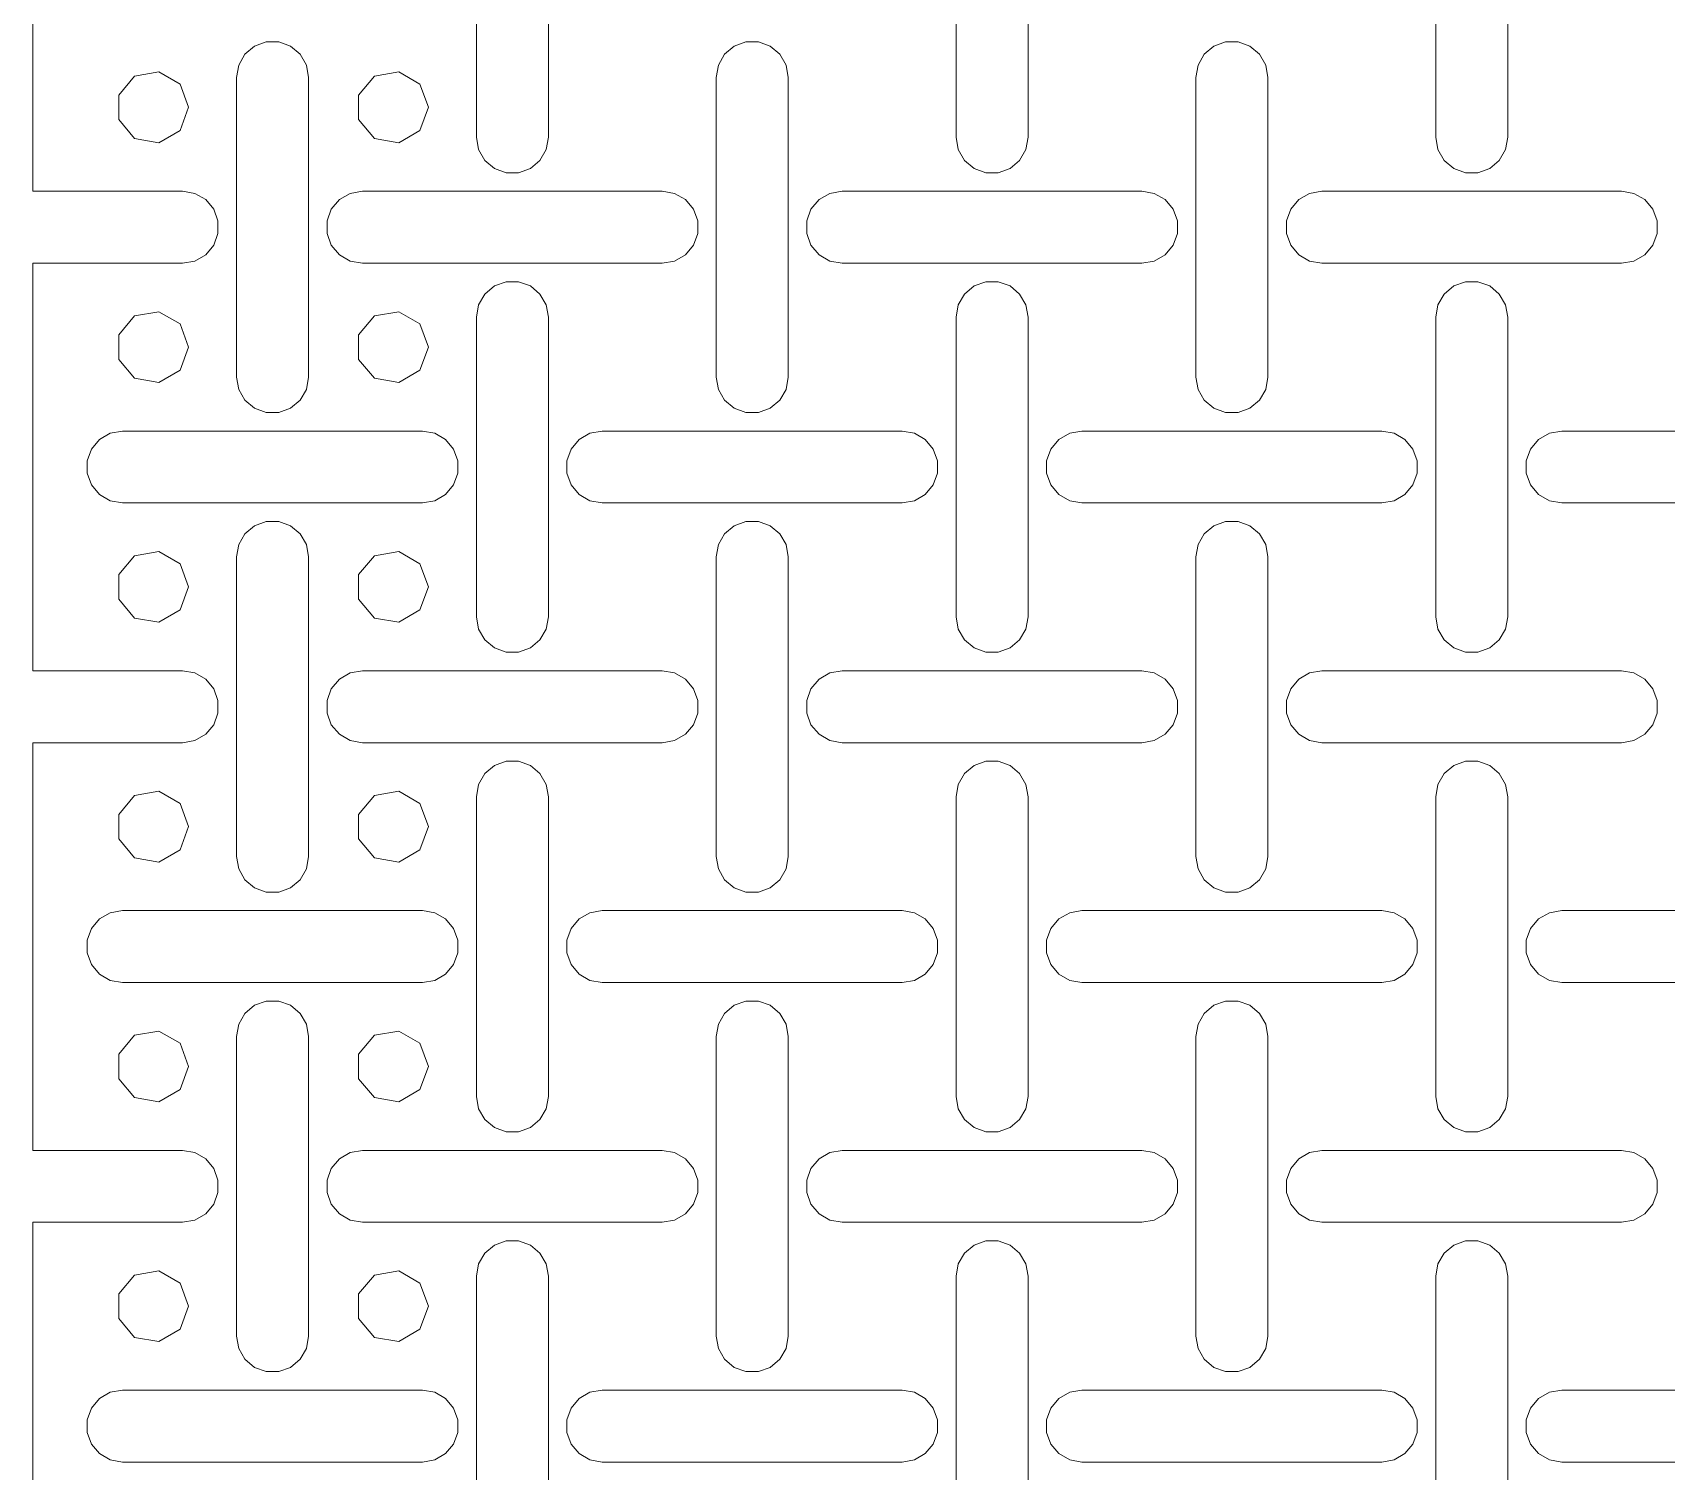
# Model space of a CAD drawing. Header units: metres. Extents: x 0 to 140, y 0 to 240.
# Drawn here: x 0 to 68.1, y 58.1 to 118.1 of the extents above; entities that cross this region are included whole.
import ezdxf

# ---------------------------------------------------------------- set-up
doc = ezdxf.new("R2010")
doc.units = ezdxf.units.M
doc.layers.add('TOP', color=1, linetype='Continuous', lineweight=0)

msp = doc.modelspace()

# ---------------------------------------------------------------- linework, layer by layer
at = {"layer": 'TOP'}
for p, q in [((0, 111.5), (0, 128.5)), ((18.5, 113.75), (18.5, 126.25)), ((21.5, 113.75), (21.5, 126.25)), ((38.5, 113.75), (38.5, 126.25)), ((41.5, 113.75), (41.5, 126.25)), ((58.5, 113.75), (58.5, 126.25)), ((61.5, 113.75), (61.5, 126.25)), ((8.59, 116.763), (8.851, 117.214)), ((8.851, 117.214), (9.25, 117.549)), ((9.25, 117.549), (9.74, 117.727)), ((9.74, 117.727), (10.26, 117.727)), ((10.26, 117.727), (10.75, 117.549)), ((10.75, 117.549), (11.149, 117.214)), ((11.149, 117.214), (11.41, 116.763)), ((28.59, 116.763), (28.851, 117.214)), ((28.851, 117.214), (29.25, 117.549)), ((29.25, 117.549), (29.74, 117.727)), ((29.74, 117.727), (30.26, 117.727)), ((30.26, 117.727), (30.75, 117.549)), ((30.75, 117.549), (31.149, 117.214)), ((31.149, 117.214), (31.41, 116.763)), ((48.59, 116.763), (48.851, 117.214)), ((48.851, 117.214), (49.25, 117.549)), ((49.25, 117.549), (49.74, 117.727)), ((49.74, 117.727), (50.26, 117.727)), ((50.26, 117.727), (50.75, 117.549)), ((50.75, 117.549), (51.149, 117.214)), ((51.149, 117.214), (51.41, 116.763)), ((5.26, 116.477), (4.25, 116.299)), ((6.149, 115.964), (5.26, 116.477)), ((8.5, 116.25), (8.59, 116.763)), ((11.41, 116.763), (11.5, 116.25)), ((15.26, 116.477), (14.25, 116.299)), ((16.149, 115.964), (15.26, 116.477)), ((28.5, 116.25), (28.59, 116.763)), ((31.41, 116.763), (31.5, 116.25)), ((48.5, 116.25), (48.59, 116.763)), ((51.41, 116.763), (51.5, 116.25)), ((4.25, 116.299), (3.59, 115.513)), ((6.5, 115), (6.149, 115.964)), ((8.5, 103.75), (8.5, 116.25)), ((11.5, 103.75), (11.5, 116.25)), ((14.25, 116.299), (13.59, 115.513)), ((16.5, 115), (16.149, 115.964)), ((28.5, 103.75), (28.5, 116.25)), ((31.5, 103.75), (31.5, 116.25)), ((48.5, 103.75), (48.5, 116.25)), ((51.5, 103.75), (51.5, 116.25)), ((3.59, 115.513), (3.59, 114.487)), ((13.59, 115.513), (13.59, 114.487)), ((3.59, 114.487), (4.25, 113.701)), ((6.149, 114.036), (6.5, 115)), ((13.59, 114.487), (14.25, 113.701)), ((16.149, 114.036), (16.5, 115)), ((5.26, 113.523), (6.149, 114.036)), ((15.26, 113.523), (16.149, 114.036)), ((18.5, 113.75), (18.59, 113.237)), ((21.41, 113.237), (21.5, 113.75)), ((38.5, 113.75), (38.59, 113.237)), ((41.41, 113.237), (41.5, 113.75)), ((58.5, 113.75), (58.59, 113.237)), ((61.41, 113.237), (61.5, 113.75)), ((4.25, 113.701), (5.26, 113.523)), ((14.25, 113.701), (15.26, 113.523)), ((18.59, 113.237), (18.851, 112.786)), ((21.149, 112.786), (21.41, 113.237)), ((38.59, 113.237), (38.851, 112.786)), ((41.149, 112.786), (41.41, 113.237)), ((58.59, 113.237), (58.851, 112.786)), ((61.149, 112.786), (61.41, 113.237)), ((18.851, 112.786), (19.25, 112.451)), ((19.25, 112.451), (19.74, 112.273)), ((20.26, 112.273), (20.75, 112.451)), ((20.75, 112.451), (21.149, 112.786)), ((38.851, 112.786), (39.25, 112.451)), ((39.25, 112.451), (39.74, 112.273)), ((40.26, 112.273), (40.75, 112.451)), ((40.75, 112.451), (41.149, 112.786)), ((58.851, 112.786), (59.25, 112.451)), ((59.25, 112.451), (59.74, 112.273)), ((60.26, 112.273), (60.75, 112.451)), ((60.75, 112.451), (61.149, 112.786)), ((19.74, 112.273), (20.26, 112.273)), ((39.74, 112.273), (40.26, 112.273)), ((59.74, 112.273), (60.26, 112.273)), ((0, 111.5), (6.25, 111.5)), ((6.25, 111.5), (6.763, 111.41)), ((6.763, 111.41), (7.214, 111.149)), ((7.214, 111.149), (7.549, 110.75)), ((12.451, 110.75), (12.786, 111.149)), ((12.786, 111.149), (13.237, 111.41)), ((13.237, 111.41), (13.75, 111.5)), ((13.75, 111.5), (26.25, 111.5)), ((26.25, 111.5), (26.763, 111.41)), ((26.763, 111.41), (27.214, 111.149)), ((27.214, 111.149), (27.549, 110.75)), ((32.451, 110.75), (32.786, 111.149)), ((32.786, 111.149), (33.237, 111.41)), ((33.237, 111.41), (33.75, 111.5)), ((33.75, 111.5), (46.25, 111.5)), ((46.25, 111.5), (46.763, 111.41)), ((46.763, 111.41), (47.214, 111.149)), ((47.214, 111.149), (47.549, 110.75)), ((52.451, 110.75), (52.786, 111.149)), ((52.786, 111.149), (53.237, 111.41)), ((53.237, 111.41), (53.75, 111.5)), ((53.75, 111.5), (66.25, 111.5)), ((66.25, 111.5), (66.763, 111.41)), ((66.763, 111.41), (67.214, 111.149)), ((67.214, 111.149), (67.549, 110.75)), ((7.549, 110.75), (7.727, 110.26)), ((12.273, 110.26), (12.451, 110.75)), ((27.549, 110.75), (27.727, 110.26)), ((32.273, 110.26), (32.451, 110.75)), ((47.549, 110.75), (47.727, 110.26)), ((52.273, 110.26), (52.451, 110.75)), ((67.549, 110.75), (67.727, 110.26)), ((7.727, 109.74), (7.549, 109.25)), ((7.727, 110.26), (7.727, 109.74)), ((12.273, 109.74), (12.273, 110.26)), ((12.451, 109.25), (12.273, 109.74)), ((27.727, 109.74), (27.549, 109.25)), ((27.727, 110.26), (27.727, 109.74)), ((32.273, 109.74), (32.273, 110.26)), ((32.451, 109.25), (32.273, 109.74)), ((47.727, 109.74), (47.549, 109.25)), ((47.727, 110.26), (47.727, 109.74)), ((52.273, 109.74), (52.273, 110.26)), ((52.451, 109.25), (52.273, 109.74)), ((67.727, 109.74), (67.549, 109.25)), ((67.727, 110.26), (67.727, 109.74)), ((7.549, 109.25), (7.214, 108.851)), ((12.786, 108.851), (12.451, 109.25)), ((27.549, 109.25), (27.214, 108.851)), ((32.786, 108.851), (32.451, 109.25)), ((47.549, 109.25), (47.214, 108.851)), ((52.786, 108.851), (52.451, 109.25)), ((67.549, 109.25), (67.214, 108.851)), ((0, 108.5), (6.25, 108.5)), ((0, 91.5), (0, 108.5)), ((6.763, 108.59), (6.25, 108.5)), ((7.214, 108.851), (6.763, 108.59)), ((13.237, 108.59), (12.786, 108.851)), ((13.75, 108.5), (13.237, 108.59)), ((13.75, 108.5), (26.25, 108.5)), ((26.763, 108.59), (26.25, 108.5)), ((27.214, 108.851), (26.763, 108.59)), ((33.237, 108.59), (32.786, 108.851)), ((33.75, 108.5), (33.237, 108.59)), ((33.75, 108.5), (46.25, 108.5)), ((46.763, 108.59), (46.25, 108.5)), ((47.214, 108.851), (46.763, 108.59)), ((53.237, 108.59), (52.786, 108.851)), ((53.75, 108.5), (53.237, 108.59)), ((53.75, 108.5), (66.25, 108.5)), ((66.763, 108.59), (66.25, 108.5)), ((67.214, 108.851), (66.763, 108.59)), ((19.25, 107.549), (19.74, 107.727)), ((19.74, 107.727), (20.26, 107.727)), ((20.26, 107.727), (20.75, 107.549)), ((39.25, 107.549), (39.74, 107.727)), ((39.74, 107.727), (40.26, 107.727)), ((40.26, 107.727), (40.75, 107.549)), ((59.25, 107.549), (59.74, 107.727)), ((59.74, 107.727), (60.26, 107.727)), ((60.26, 107.727), (60.75, 107.549)), ((18.59, 106.763), (18.851, 107.214)), ((18.851, 107.214), (19.25, 107.549)), ((20.75, 107.549), (21.149, 107.214)), ((21.149, 107.214), (21.41, 106.763)), ((38.59, 106.763), (38.851, 107.214)), ((38.851, 107.214), (39.25, 107.549)), ((40.75, 107.549), (41.149, 107.214)), ((41.149, 107.214), (41.41, 106.763)), ((58.59, 106.763), (58.851, 107.214)), ((58.851, 107.214), (59.25, 107.549)), ((60.75, 107.549), (61.149, 107.214)), ((61.149, 107.214), (61.41, 106.763)), ((4.25, 106.299), (3.59, 105.513)), ((5.26, 106.477), (4.25, 106.299)), ((6.149, 105.964), (5.26, 106.477)), ((14.25, 106.299), (13.59, 105.513)), ((15.26, 106.477), (14.25, 106.299)), ((16.149, 105.964), (15.26, 106.477)), ((18.5, 106.25), (18.59, 106.763)), ((21.41, 106.763), (21.5, 106.25)), ((38.5, 106.25), (38.59, 106.763)), ((41.41, 106.763), (41.5, 106.25)), ((58.5, 106.25), (58.59, 106.763)), ((61.41, 106.763), (61.5, 106.25)), ((6.5, 105), (6.149, 105.964)), ((16.5, 105), (16.149, 105.964)), ((18.5, 93.75), (18.5, 106.25)), ((21.5, 93.75), (21.5, 106.25)), ((38.5, 93.75), (38.5, 106.25)), ((41.5, 93.75), (41.5, 106.25)), ((58.5, 93.75), (58.5, 106.25)), ((61.5, 93.75), (61.5, 106.25)), ((3.59, 105.513), (3.59, 104.487)), ((6.149, 104.036), (6.5, 105)), ((13.59, 105.513), (13.59, 104.487)), ((16.149, 104.036), (16.5, 105)), ((3.59, 104.487), (4.25, 103.701)), ((13.59, 104.487), (14.25, 103.701)), ((4.25, 103.701), (5.26, 103.523)), ((5.26, 103.523), (6.149, 104.036)), ((8.5, 103.75), (8.59, 103.237)), ((11.41, 103.237), (11.5, 103.75)), ((14.25, 103.701), (15.26, 103.523)), ((15.26, 103.523), (16.149, 104.036)), ((28.5, 103.75), (28.59, 103.237)), ((31.41, 103.237), (31.5, 103.75)), ((48.5, 103.75), (48.59, 103.237)), ((51.41, 103.237), (51.5, 103.75)), ((8.59, 103.237), (8.851, 102.786)), ((11.149, 102.786), (11.41, 103.237)), ((28.59, 103.237), (28.851, 102.786)), ((31.149, 102.786), (31.41, 103.237)), ((48.59, 103.237), (48.851, 102.786)), ((51.149, 102.786), (51.41, 103.237)), ((8.851, 102.786), (9.25, 102.451)), ((9.25, 102.451), (9.74, 102.273)), ((9.74, 102.273), (10.26, 102.273)), ((10.26, 102.273), (10.75, 102.451)), ((10.75, 102.451), (11.149, 102.786)), ((28.851, 102.786), (29.25, 102.451)), ((29.25, 102.451), (29.74, 102.273)), ((29.74, 102.273), (30.26, 102.273)), ((30.26, 102.273), (30.75, 102.451)), ((30.75, 102.451), (31.149, 102.786)), ((48.851, 102.786), (49.25, 102.451)), ((49.25, 102.451), (49.74, 102.273)), ((49.74, 102.273), (50.26, 102.273)), ((50.26, 102.273), (50.75, 102.451)), ((50.75, 102.451), (51.149, 102.786)), ((3.237, 101.41), (3.75, 101.5)), ((3.75, 101.5), (16.25, 101.5)), ((16.25, 101.5), (16.763, 101.41)), ((23.237, 101.41), (23.75, 101.5)), ((23.75, 101.5), (36.25, 101.5)), ((36.25, 101.5), (36.763, 101.41)), ((43.237, 101.41), (43.75, 101.5)), ((43.75, 101.5), (56.25, 101.5)), ((56.25, 101.5), (56.763, 101.41)), ((63.237, 101.41), (63.75, 101.5)), ((63.75, 101.5), (76.25, 101.5)), ((2.451, 100.75), (2.786, 101.149)), ((2.786, 101.149), (3.237, 101.41)), ((16.763, 101.41), (17.214, 101.149)), ((17.214, 101.149), (17.549, 100.75)), ((22.451, 100.75), (22.786, 101.149)), ((22.786, 101.149), (23.237, 101.41)), ((36.763, 101.41), (37.214, 101.149)), ((37.214, 101.149), (37.549, 100.75)), ((42.451, 100.75), (42.786, 101.149)), ((42.786, 101.149), (43.237, 101.41)), ((56.763, 101.41), (57.214, 101.149)), ((57.214, 101.149), (57.549, 100.75)), ((62.451, 100.75), (62.786, 101.149)), ((62.786, 101.149), (63.237, 101.41)), ((2.273, 100.26), (2.451, 100.75)), ((2.273, 99.74), (2.273, 100.26)), ((17.549, 100.75), (17.727, 100.26)), ((17.727, 100.26), (17.727, 99.74)), ((22.273, 100.26), (22.451, 100.75)), ((22.273, 99.74), (22.273, 100.26)), ((37.549, 100.75), (37.727, 100.26)), ((37.727, 100.26), (37.727, 99.74)), ((42.273, 100.26), (42.451, 100.75)), ((42.273, 99.74), (42.273, 100.26)), ((57.549, 100.75), (57.727, 100.26)), ((57.727, 100.26), (57.727, 99.74)), ((62.273, 100.26), (62.451, 100.75)), ((62.273, 99.74), (62.273, 100.26)), ((2.451, 99.25), (2.273, 99.74)), ((17.727, 99.74), (17.549, 99.25)), ((22.451, 99.25), (22.273, 99.74)), ((37.727, 99.74), (37.549, 99.25)), ((42.451, 99.25), (42.273, 99.74)), ((57.727, 99.74), (57.549, 99.25)), ((62.451, 99.25), (62.273, 99.74)), ((2.786, 98.851), (2.451, 99.25)), ((3.237, 98.59), (2.786, 98.851)), ((17.214, 98.851), (16.763, 98.59)), ((17.549, 99.25), (17.214, 98.851)), ((22.786, 98.851), (22.451, 99.25)), ((23.237, 98.59), (22.786, 98.851)), ((37.214, 98.851), (36.763, 98.59)), ((37.549, 99.25), (37.214, 98.851)), ((42.786, 98.851), (42.451, 99.25)), ((43.237, 98.59), (42.786, 98.851)), ((57.214, 98.851), (56.763, 98.59)), ((57.549, 99.25), (57.214, 98.851)), ((62.786, 98.851), (62.451, 99.25)), ((63.237, 98.59), (62.786, 98.851)), ((3.75, 98.5), (3.237, 98.59)), ((3.75, 98.5), (16.25, 98.5)), ((16.763, 98.59), (16.25, 98.5)), ((23.75, 98.5), (23.237, 98.59)), ((23.75, 98.5), (36.25, 98.5)), ((36.763, 98.59), (36.25, 98.5)), ((43.75, 98.5), (43.237, 98.59)), ((43.75, 98.5), (56.25, 98.5)), ((56.763, 98.59), (56.25, 98.5)), ((63.75, 98.5), (63.237, 98.59)), ((63.75, 98.5), (76.25, 98.5)), ((8.851, 97.214), (9.25, 97.549)), ((9.25, 97.549), (9.74, 97.727)), ((9.74, 97.727), (10.26, 97.727)), ((10.26, 97.727), (10.75, 97.549)), ((10.75, 97.549), (11.149, 97.214)), ((28.851, 97.214), (29.25, 97.549)), ((29.25, 97.549), (29.74, 97.727)), ((29.74, 97.727), (30.26, 97.727)), ((30.26, 97.727), (30.75, 97.549)), ((30.75, 97.549), (31.149, 97.214)), ((48.851, 97.214), (49.25, 97.549)), ((49.25, 97.549), (49.74, 97.727)), ((49.74, 97.727), (50.26, 97.727)), ((50.26, 97.727), (50.75, 97.549)), ((50.75, 97.549), (51.149, 97.214)), ((8.5, 96.25), (8.59, 96.763)), ((8.59, 96.763), (8.851, 97.214)), ((11.149, 97.214), (11.41, 96.763)), ((11.41, 96.763), (11.5, 96.25)), ((28.5, 96.25), (28.59, 96.763)), ((28.59, 96.763), (28.851, 97.214)), ((31.149, 97.214), (31.41, 96.763)), ((31.41, 96.763), (31.5, 96.25)), ((48.5, 96.25), (48.59, 96.763)), ((48.59, 96.763), (48.851, 97.214)), ((51.149, 97.214), (51.41, 96.763)), ((51.41, 96.763), (51.5, 96.25)), ((4.25, 96.299), (3.59, 95.513)), ((5.26, 96.477), (4.25, 96.299)), ((6.149, 95.964), (5.26, 96.477)), ((8.5, 83.75), (8.5, 96.25)), ((11.5, 83.75), (11.5, 96.25)), ((14.25, 96.299), (13.59, 95.513)), ((15.26, 96.477), (14.25, 96.299)), ((16.149, 95.964), (15.26, 96.477)), ((28.5, 83.75), (28.5, 96.25)), ((31.5, 83.75), (31.5, 96.25)), ((48.5, 83.75), (48.5, 96.25)), ((51.5, 83.75), (51.5, 96.25)), ((3.59, 95.513), (3.59, 94.487)), ((6.5, 95), (6.149, 95.964)), ((13.59, 95.513), (13.59, 94.487)), ((16.5, 95), (16.149, 95.964)), ((6.149, 94.036), (6.5, 95)), ((16.149, 94.036), (16.5, 95)), ((3.59, 94.487), (4.25, 93.701)), ((5.26, 93.523), (6.149, 94.036)), ((13.59, 94.487), (14.25, 93.701)), ((15.26, 93.523), (16.149, 94.036)), ((4.25, 93.701), (5.26, 93.523)), ((14.25, 93.701), (15.26, 93.523)), ((18.5, 93.75), (18.59, 93.237)), ((21.41, 93.237), (21.5, 93.75)), ((38.5, 93.75), (38.59, 93.237)), ((41.41, 93.237), (41.5, 93.75)), ((58.5, 93.75), (58.59, 93.237)), ((61.41, 93.237), (61.5, 93.75)), ((18.59, 93.237), (18.851, 92.786)), ((18.851, 92.786), (19.25, 92.451)), ((20.75, 92.451), (21.149, 92.786)), ((21.149, 92.786), (21.41, 93.237)), ((38.59, 93.237), (38.851, 92.786)), ((38.851, 92.786), (39.25, 92.451)), ((40.75, 92.451), (41.149, 92.786)), ((41.149, 92.786), (41.41, 93.237)), ((58.59, 93.237), (58.851, 92.786)), ((58.851, 92.786), (59.25, 92.451)), ((60.75, 92.451), (61.149, 92.786)), ((61.149, 92.786), (61.41, 93.237)), ((19.25, 92.451), (19.74, 92.273)), ((19.74, 92.273), (20.26, 92.273)), ((20.26, 92.273), (20.75, 92.451)), ((39.25, 92.451), (39.74, 92.273)), ((39.74, 92.273), (40.26, 92.273)), ((40.26, 92.273), (40.75, 92.451)), ((59.25, 92.451), (59.74, 92.273)), ((59.74, 92.273), (60.26, 92.273)), ((60.26, 92.273), (60.75, 92.451)), ((0, 91.5), (6.25, 91.5)), ((6.25, 91.5), (6.763, 91.41)), ((6.763, 91.41), (7.214, 91.149)), ((12.786, 91.149), (13.237, 91.41)), ((13.237, 91.41), (13.75, 91.5)), ((13.75, 91.5), (26.25, 91.5)), ((26.25, 91.5), (26.763, 91.41)), ((26.763, 91.41), (27.214, 91.149)), ((32.786, 91.149), (33.237, 91.41)), ((33.237, 91.41), (33.75, 91.5)), ((33.75, 91.5), (46.25, 91.5)), ((46.25, 91.5), (46.763, 91.41)), ((46.763, 91.41), (47.214, 91.149)), ((52.786, 91.149), (53.237, 91.41)), ((53.237, 91.41), (53.75, 91.5)), ((53.75, 91.5), (66.25, 91.5)), ((66.25, 91.5), (66.763, 91.41)), ((66.763, 91.41), (67.214, 91.149)), ((7.214, 91.149), (7.549, 90.75)), ((7.549, 90.75), (7.727, 90.26)), ((12.273, 90.26), (12.451, 90.75)), ((12.451, 90.75), (12.786, 91.149)), ((27.214, 91.149), (27.549, 90.75)), ((27.549, 90.75), (27.727, 90.26)), ((32.273, 90.26), (32.451, 90.75)), ((32.451, 90.75), (32.786, 91.149)), ((47.214, 91.149), (47.549, 90.75)), ((47.549, 90.75), (47.727, 90.26)), ((52.273, 90.26), (52.451, 90.75)), ((52.451, 90.75), (52.786, 91.149)), ((67.214, 91.149), (67.549, 90.75)), ((67.549, 90.75), (67.727, 90.26)), ((7.727, 90.26), (7.727, 89.74)), ((12.273, 89.74), (12.273, 90.26)), ((27.727, 90.26), (27.727, 89.74)), ((32.273, 89.74), (32.273, 90.26)), ((47.727, 90.26), (47.727, 89.74)), ((52.273, 89.74), (52.273, 90.26)), ((67.727, 90.26), (67.727, 89.74)), ((7.549, 89.25), (7.214, 88.851)), ((7.727, 89.74), (7.549, 89.25)), ((12.451, 89.25), (12.273, 89.74)), ((12.786, 88.851), (12.451, 89.25)), ((27.549, 89.25), (27.214, 88.851)), ((27.727, 89.74), (27.549, 89.25)), ((32.451, 89.25), (32.273, 89.74)), ((32.786, 88.851), (32.451, 89.25)), ((47.549, 89.25), (47.214, 88.851)), ((47.727, 89.74), (47.549, 89.25)), ((52.451, 89.25), (52.273, 89.74)), ((52.786, 88.851), (52.451, 89.25)), ((67.549, 89.25), (67.214, 88.851)), ((67.727, 89.74), (67.549, 89.25)), ((6.763, 88.59), (6.25, 88.5)), ((7.214, 88.851), (6.763, 88.59)), ((13.237, 88.59), (12.786, 88.851)), ((13.75, 88.5), (13.237, 88.59)), ((26.763, 88.59), (26.25, 88.5)), ((27.214, 88.851), (26.763, 88.59)), ((33.237, 88.59), (32.786, 88.851)), ((33.75, 88.5), (33.237, 88.59)), ((46.763, 88.59), (46.25, 88.5)), ((47.214, 88.851), (46.763, 88.59)), ((53.237, 88.59), (52.786, 88.851)), ((53.75, 88.5), (53.237, 88.59)), ((66.763, 88.59), (66.25, 88.5)), ((67.214, 88.851), (66.763, 88.59)), ((0, 88.5), (6.25, 88.5)), ((0, 71.5), (0, 88.5)), ((13.75, 88.5), (26.25, 88.5)), ((33.75, 88.5), (46.25, 88.5)), ((53.75, 88.5), (66.25, 88.5)), ((18.59, 86.763), (18.851, 87.214)), ((18.851, 87.214), (19.25, 87.549)), ((19.25, 87.549), (19.74, 87.727)), ((19.74, 87.727), (20.26, 87.727)), ((20.26, 87.727), (20.75, 87.549)), ((20.75, 87.549), (21.149, 87.214)), ((21.149, 87.214), (21.41, 86.763)), ((38.59, 86.763), (38.851, 87.214)), ((38.851, 87.214), (39.25, 87.549)), ((39.25, 87.549), (39.74, 87.727)), ((39.74, 87.727), (40.26, 87.727)), ((40.26, 87.727), (40.75, 87.549)), ((40.75, 87.549), (41.149, 87.214)), ((41.149, 87.214), (41.41, 86.763)), ((58.59, 86.763), (58.851, 87.214)), ((58.851, 87.214), (59.25, 87.549)), ((59.25, 87.549), (59.74, 87.727)), ((59.74, 87.727), (60.26, 87.727)), ((60.26, 87.727), (60.75, 87.549)), ((60.75, 87.549), (61.149, 87.214)), ((61.149, 87.214), (61.41, 86.763)), ((18.5, 86.25), (18.59, 86.763)), ((21.41, 86.763), (21.5, 86.25)), ((38.5, 86.25), (38.59, 86.763)), ((41.41, 86.763), (41.5, 86.25)), ((58.5, 86.25), (58.59, 86.763)), ((61.41, 86.763), (61.5, 86.25)), ((4.25, 86.299), (3.59, 85.513)), ((5.26, 86.477), (4.25, 86.299)), ((6.149, 85.964), (5.26, 86.477)), ((6.5, 85), (6.149, 85.964)), ((14.25, 86.299), (13.59, 85.513)), ((15.26, 86.477), (14.25, 86.299)), ((16.149, 85.964), (15.26, 86.477)), ((16.5, 85), (16.149, 85.964)), ((18.5, 73.75), (18.5, 86.25)), ((21.5, 73.75), (21.5, 86.25)), ((38.5, 73.75), (38.5, 86.25)), ((41.5, 73.75), (41.5, 86.25)), ((58.5, 73.75), (58.5, 86.25)), ((61.5, 73.75), (61.5, 86.25)), ((3.59, 85.513), (3.59, 84.487)), ((13.59, 85.513), (13.59, 84.487)), ((3.59, 84.487), (4.25, 83.701)), ((6.149, 84.036), (6.5, 85)), ((13.59, 84.487), (14.25, 83.701)), ((16.149, 84.036), (16.5, 85)), ((5.26, 83.523), (6.149, 84.036)), ((15.26, 83.523), (16.149, 84.036)), ((4.25, 83.701), (5.26, 83.523)), ((8.5, 83.75), (8.59, 83.237)), ((8.59, 83.237), (8.851, 82.786)), ((11.149, 82.786), (11.41, 83.237)), ((11.41, 83.237), (11.5, 83.75)), ((14.25, 83.701), (15.26, 83.523)), ((28.5, 83.75), (28.59, 83.237)), ((28.59, 83.237), (28.851, 82.786)), ((31.149, 82.786), (31.41, 83.237)), ((31.41, 83.237), (31.5, 83.75)), ((48.5, 83.75), (48.59, 83.237)), ((48.59, 83.237), (48.851, 82.786)), ((51.149, 82.786), (51.41, 83.237)), ((51.41, 83.237), (51.5, 83.75)), ((8.851, 82.786), (9.25, 82.451)), ((9.25, 82.451), (9.74, 82.273)), ((10.26, 82.273), (10.75, 82.451)), ((10.75, 82.451), (11.149, 82.786)), ((28.851, 82.786), (29.25, 82.451)), ((29.25, 82.451), (29.74, 82.273)), ((30.26, 82.273), (30.75, 82.451)), ((30.75, 82.451), (31.149, 82.786)), ((48.851, 82.786), (49.25, 82.451)), ((49.25, 82.451), (49.74, 82.273)), ((50.26, 82.273), (50.75, 82.451)), ((50.75, 82.451), (51.149, 82.786)), ((9.74, 82.273), (10.26, 82.273)), ((29.74, 82.273), (30.26, 82.273)), ((49.74, 82.273), (50.26, 82.273)), ((2.451, 80.75), (2.786, 81.149)), ((2.786, 81.149), (3.237, 81.41)), ((3.237, 81.41), (3.75, 81.5)), ((3.75, 81.5), (16.25, 81.5)), ((16.25, 81.5), (16.763, 81.41)), ((16.763, 81.41), (17.214, 81.149)), ((17.214, 81.149), (17.549, 80.75)), ((22.451, 80.75), (22.786, 81.149)), ((22.786, 81.149), (23.237, 81.41)), ((23.237, 81.41), (23.75, 81.5)), ((23.75, 81.5), (36.25, 81.5)), ((36.25, 81.5), (36.763, 81.41)), ((36.763, 81.41), (37.214, 81.149)), ((37.214, 81.149), (37.549, 80.75)), ((42.451, 80.75), (42.786, 81.149)), ((42.786, 81.149), (43.237, 81.41)), ((43.237, 81.41), (43.75, 81.5)), ((43.75, 81.5), (56.25, 81.5)), ((56.25, 81.5), (56.763, 81.41)), ((56.763, 81.41), (57.214, 81.149)), ((57.214, 81.149), (57.549, 80.75)), ((62.451, 80.75), (62.786, 81.149)), ((62.786, 81.149), (63.237, 81.41)), ((63.237, 81.41), (63.75, 81.5)), ((63.75, 81.5), (76.25, 81.5)), ((2.273, 80.26), (2.451, 80.75)), ((17.549, 80.75), (17.727, 80.26)), ((22.273, 80.26), (22.451, 80.75)), ((37.549, 80.75), (37.727, 80.26)), ((42.273, 80.26), (42.451, 80.75)), ((57.549, 80.75), (57.727, 80.26)), ((62.273, 80.26), (62.451, 80.75)), ((2.273, 79.74), (2.273, 80.26)), ((2.451, 79.25), (2.273, 79.74)), ((17.727, 79.74), (17.549, 79.25)), ((17.727, 80.26), (17.727, 79.74)), ((22.273, 79.74), (22.273, 80.26)), ((22.451, 79.25), (22.273, 79.74)), ((37.727, 79.74), (37.549, 79.25)), ((37.727, 80.26), (37.727, 79.74)), ((42.273, 79.74), (42.273, 80.26)), ((42.451, 79.25), (42.273, 79.74)), ((57.727, 79.74), (57.549, 79.25)), ((57.727, 80.26), (57.727, 79.74)), ((62.273, 79.74), (62.273, 80.26)), ((62.451, 79.25), (62.273, 79.74)), ((2.786, 78.851), (2.451, 79.25)), ((17.549, 79.25), (17.214, 78.851)), ((22.786, 78.851), (22.451, 79.25)), ((37.549, 79.25), (37.214, 78.851)), ((42.786, 78.851), (42.451, 79.25)), ((57.549, 79.25), (57.214, 78.851)), ((62.786, 78.851), (62.451, 79.25)), ((3.237, 78.59), (2.786, 78.851)), ((3.75, 78.5), (3.237, 78.59)), ((3.75, 78.5), (16.25, 78.5)), ((16.763, 78.59), (16.25, 78.5)), ((17.214, 78.851), (16.763, 78.59)), ((23.237, 78.59), (22.786, 78.851)), ((23.75, 78.5), (23.237, 78.59)), ((23.75, 78.5), (36.25, 78.5)), ((36.763, 78.59), (36.25, 78.5)), ((37.214, 78.851), (36.763, 78.59)), ((43.237, 78.59), (42.786, 78.851)), ((43.75, 78.5), (43.237, 78.59)), ((43.75, 78.5), (56.25, 78.5)), ((56.763, 78.59), (56.25, 78.5)), ((57.214, 78.851), (56.763, 78.59)), ((63.237, 78.59), (62.786, 78.851)), ((63.75, 78.5), (63.237, 78.59)), ((63.75, 78.5), (76.25, 78.5)), ((9.25, 77.549), (9.74, 77.727)), ((9.74, 77.727), (10.26, 77.727)), ((10.26, 77.727), (10.75, 77.549)), ((29.25, 77.549), (29.74, 77.727)), ((29.74, 77.727), (30.26, 77.727)), ((30.26, 77.727), (30.75, 77.549)), ((49.25, 77.549), (49.74, 77.727)), ((49.74, 77.727), (50.26, 77.727)), ((50.26, 77.727), (50.75, 77.549)), ((8.59, 76.763), (8.851, 77.214)), ((8.851, 77.214), (9.25, 77.549)), ((10.75, 77.549), (11.149, 77.214)), ((11.149, 77.214), (11.41, 76.763)), ((28.59, 76.763), (28.851, 77.214)), ((28.851, 77.214), (29.25, 77.549)), ((30.75, 77.549), (31.149, 77.214)), ((31.149, 77.214), (31.41, 76.763)), ((48.59, 76.763), (48.851, 77.214)), ((48.851, 77.214), (49.25, 77.549)), ((50.75, 77.549), (51.149, 77.214)), ((51.149, 77.214), (51.41, 76.763)), ((4.25, 76.299), (3.59, 75.513)), ((5.26, 76.477), (4.25, 76.299)), ((6.149, 75.964), (5.26, 76.477)), ((8.5, 76.25), (8.59, 76.763)), ((11.41, 76.763), (11.5, 76.25)), ((14.25, 76.299), (13.59, 75.513)), ((15.26, 76.477), (14.25, 76.299)), ((16.149, 75.964), (15.26, 76.477)), ((28.5, 76.25), (28.59, 76.763)), ((31.41, 76.763), (31.5, 76.25)), ((48.5, 76.25), (48.59, 76.763)), ((51.41, 76.763), (51.5, 76.25)), ((6.5, 75), (6.149, 75.964)), ((8.5, 63.75), (8.5, 76.25)), ((11.5, 63.75), (11.5, 76.25)), ((16.5, 75), (16.149, 75.964)), ((28.5, 63.75), (28.5, 76.25)), ((31.5, 63.75), (31.5, 76.25)), ((48.5, 63.75), (48.5, 76.25)), ((51.5, 63.75), (51.5, 76.25)), ((3.59, 75.513), (3.59, 74.487)), ((6.149, 74.036), (6.5, 75)), ((13.59, 75.513), (13.59, 74.487)), ((16.149, 74.036), (16.5, 75)), ((3.59, 74.487), (4.25, 73.701)), ((13.59, 74.487), (14.25, 73.701)), ((4.25, 73.701), (5.26, 73.523)), ((5.26, 73.523), (6.149, 74.036)), ((14.25, 73.701), (15.26, 73.523)), ((15.26, 73.523), (16.149, 74.036)), ((18.5, 73.75), (18.59, 73.237)), ((21.41, 73.237), (21.5, 73.75)), ((38.5, 73.75), (38.59, 73.237)), ((41.41, 73.237), (41.5, 73.75)), ((58.5, 73.75), (58.59, 73.237)), ((61.41, 73.237), (61.5, 73.75)), ((18.59, 73.237), (18.851, 72.786)), ((21.149, 72.786), (21.41, 73.237)), ((38.59, 73.237), (38.851, 72.786)), ((41.149, 72.786), (41.41, 73.237)), ((58.59, 73.237), (58.851, 72.786)), ((61.149, 72.786), (61.41, 73.237)), ((18.851, 72.786), (19.25, 72.451)), ((19.25, 72.451), (19.74, 72.273)), ((19.74, 72.273), (20.26, 72.273)), ((20.26, 72.273), (20.75, 72.451)), ((20.75, 72.451), (21.149, 72.786)), ((38.851, 72.786), (39.25, 72.451)), ((39.25, 72.451), (39.74, 72.273)), ((39.74, 72.273), (40.26, 72.273)), ((40.26, 72.273), (40.75, 72.451)), ((40.75, 72.451), (41.149, 72.786)), ((58.851, 72.786), (59.25, 72.451)), ((59.25, 72.451), (59.74, 72.273)), ((59.74, 72.273), (60.26, 72.273)), ((60.26, 72.273), (60.75, 72.451)), ((60.75, 72.451), (61.149, 72.786)), ((0, 71.5), (6.25, 71.5)), ((6.25, 71.5), (6.763, 71.41)), ((6.763, 71.41), (7.214, 71.149)), ((7.214, 71.149), (7.549, 70.75)), ((12.451, 70.75), (12.786, 71.149)), ((12.786, 71.149), (13.237, 71.41)), ((13.237, 71.41), (13.75, 71.5)), ((13.75, 71.5), (26.25, 71.5)), ((26.25, 71.5), (26.763, 71.41)), ((26.763, 71.41), (27.214, 71.149)), ((27.214, 71.149), (27.549, 70.75)), ((32.451, 70.75), (32.786, 71.149)), ((32.786, 71.149), (33.237, 71.41)), ((33.237, 71.41), (33.75, 71.5)), ((33.75, 71.5), (46.25, 71.5)), ((46.25, 71.5), (46.763, 71.41)), ((46.763, 71.41), (47.214, 71.149)), ((47.214, 71.149), (47.549, 70.75)), ((52.451, 70.75), (52.786, 71.149)), ((52.786, 71.149), (53.237, 71.41)), ((53.237, 71.41), (53.75, 71.5)), ((53.75, 71.5), (66.25, 71.5)), ((66.25, 71.5), (66.763, 71.41)), ((66.763, 71.41), (67.214, 71.149)), ((67.214, 71.149), (67.549, 70.75)), ((7.549, 70.75), (7.727, 70.26)), ((7.727, 70.26), (7.727, 69.74)), ((12.273, 70.26), (12.451, 70.75)), ((12.273, 69.74), (12.273, 70.26)), ((27.549, 70.75), (27.727, 70.26)), ((27.727, 70.26), (27.727, 69.74)), ((32.273, 70.26), (32.451, 70.75)), ((32.273, 69.74), (32.273, 70.26)), ((47.549, 70.75), (47.727, 70.26)), ((47.727, 70.26), (47.727, 69.74)), ((52.273, 70.26), (52.451, 70.75)), ((52.273, 69.74), (52.273, 70.26)), ((67.549, 70.75), (67.727, 70.26)), ((67.727, 70.26), (67.727, 69.74)), ((7.727, 69.74), (7.549, 69.25)), ((12.451, 69.25), (12.273, 69.74)), ((27.727, 69.74), (27.549, 69.25)), ((32.451, 69.25), (32.273, 69.74)), ((47.727, 69.74), (47.549, 69.25)), ((52.451, 69.25), (52.273, 69.74)), ((67.727, 69.74), (67.549, 69.25)), ((7.214, 68.851), (6.763, 68.59)), ((7.549, 69.25), (7.214, 68.851)), ((12.786, 68.851), (12.451, 69.25)), ((13.237, 68.59), (12.786, 68.851)), ((27.214, 68.851), (26.763, 68.59)), ((27.549, 69.25), (27.214, 68.851)), ((32.786, 68.851), (32.451, 69.25)), ((33.237, 68.59), (32.786, 68.851)), ((47.214, 68.851), (46.763, 68.59)), ((47.549, 69.25), (47.214, 68.851)), ((52.786, 68.851), (52.451, 69.25)), ((53.237, 68.59), (52.786, 68.851)), ((67.214, 68.851), (66.763, 68.59)), ((67.549, 69.25), (67.214, 68.851)), ((0, 68.5), (6.25, 68.5)), ((0, 51.5), (0, 68.5)), ((6.763, 68.59), (6.25, 68.5)), ((13.75, 68.5), (13.237, 68.59)), ((13.75, 68.5), (26.25, 68.5)), ((26.763, 68.59), (26.25, 68.5)), ((33.75, 68.5), (33.237, 68.59)), ((33.75, 68.5), (46.25, 68.5)), ((46.763, 68.59), (46.25, 68.5)), ((53.75, 68.5), (53.237, 68.59)), ((53.75, 68.5), (66.25, 68.5)), ((66.763, 68.59), (66.25, 68.5)), ((18.851, 67.214), (19.25, 67.549)), ((19.25, 67.549), (19.74, 67.727)), ((19.74, 67.727), (20.26, 67.727)), ((20.26, 67.727), (20.75, 67.549)), ((20.75, 67.549), (21.149, 67.214)), ((38.851, 67.214), (39.25, 67.549)), ((39.25, 67.549), (39.74, 67.727)), ((39.74, 67.727), (40.26, 67.727)), ((40.26, 67.727), (40.75, 67.549)), ((40.75, 67.549), (41.149, 67.214)), ((58.851, 67.214), (59.25, 67.549)), ((59.25, 67.549), (59.74, 67.727)), ((59.74, 67.727), (60.26, 67.727)), ((60.26, 67.727), (60.75, 67.549)), ((60.75, 67.549), (61.149, 67.214)), ((18.5, 66.25), (18.59, 66.763)), ((18.59, 66.763), (18.851, 67.214)), ((21.149, 67.214), (21.41, 66.763)), ((21.41, 66.763), (21.5, 66.25)), ((38.5, 66.25), (38.59, 66.763)), ((38.59, 66.763), (38.851, 67.214)), ((41.149, 67.214), (41.41, 66.763)), ((41.41, 66.763), (41.5, 66.25)), ((58.5, 66.25), (58.59, 66.763)), ((58.59, 66.763), (58.851, 67.214)), ((61.149, 67.214), (61.41, 66.763)), ((61.41, 66.763), (61.5, 66.25)), ((4.25, 66.299), (3.59, 65.513)), ((5.26, 66.477), (4.25, 66.299)), ((6.149, 65.964), (5.26, 66.477)), ((14.25, 66.299), (13.59, 65.513)), ((15.26, 66.477), (14.25, 66.299)), ((16.149, 65.964), (15.26, 66.477)), ((18.5, 53.75), (18.5, 66.25)), ((21.5, 53.75), (21.5, 66.25)), ((38.5, 53.75), (38.5, 66.25)), ((41.5, 53.75), (41.5, 66.25)), ((58.5, 53.75), (58.5, 66.25)), ((61.5, 53.75), (61.5, 66.25)), ((3.59, 65.513), (3.59, 64.487)), ((6.5, 65), (6.149, 65.964)), ((13.59, 65.513), (13.59, 64.487)), ((16.5, 65), (16.149, 65.964)), ((6.149, 64.036), (6.5, 65)), ((16.149, 64.036), (16.5, 65)), ((3.59, 64.487), (4.25, 63.701)), ((5.26, 63.523), (6.149, 64.036)), ((13.59, 64.487), (14.25, 63.701)), ((15.26, 63.523), (16.149, 64.036)), ((4.25, 63.701), (5.26, 63.523)), ((8.5, 63.75), (8.59, 63.237)), ((11.41, 63.237), (11.5, 63.75)), ((14.25, 63.701), (15.26, 63.523)), ((28.5, 63.75), (28.59, 63.237)), ((31.41, 63.237), (31.5, 63.75)), ((48.5, 63.75), (48.59, 63.237)), ((51.41, 63.237), (51.5, 63.75)), ((8.59, 63.237), (8.851, 62.786)), ((8.851, 62.786), (9.25, 62.451)), ((10.75, 62.451), (11.149, 62.786)), ((11.149, 62.786), (11.41, 63.237)), ((28.59, 63.237), (28.851, 62.786)), ((28.851, 62.786), (29.25, 62.451)), ((30.75, 62.451), (31.149, 62.786)), ((31.149, 62.786), (31.41, 63.237)), ((48.59, 63.237), (48.851, 62.786)), ((48.851, 62.786), (49.25, 62.451)), ((50.75, 62.451), (51.149, 62.786)), ((51.149, 62.786), (51.41, 63.237)), ((9.25, 62.451), (9.74, 62.273)), ((9.74, 62.273), (10.26, 62.273)), ((10.26, 62.273), (10.75, 62.451)), ((29.25, 62.451), (29.74, 62.273)), ((29.74, 62.273), (30.26, 62.273)), ((30.26, 62.273), (30.75, 62.451)), ((49.25, 62.451), (49.74, 62.273)), ((49.74, 62.273), (50.26, 62.273)), ((50.26, 62.273), (50.75, 62.451)), ((2.786, 61.149), (3.237, 61.41)), ((3.237, 61.41), (3.75, 61.5)), ((3.75, 61.5), (16.25, 61.5)), ((16.25, 61.5), (16.763, 61.41)), ((16.763, 61.41), (17.214, 61.149)), ((22.786, 61.149), (23.237, 61.41)), ((23.237, 61.41), (23.75, 61.5)), ((23.75, 61.5), (36.25, 61.5)), ((36.25, 61.5), (36.763, 61.41)), ((36.763, 61.41), (37.214, 61.149)), ((42.786, 61.149), (43.237, 61.41)), ((43.237, 61.41), (43.75, 61.5)), ((43.75, 61.5), (56.25, 61.5)), ((56.25, 61.5), (56.763, 61.41)), ((56.763, 61.41), (57.214, 61.149)), ((62.786, 61.149), (63.237, 61.41)), ((63.237, 61.41), (63.75, 61.5)), ((63.75, 61.5), (76.25, 61.5)), ((2.273, 60.26), (2.451, 60.75)), ((2.451, 60.75), (2.786, 61.149)), ((17.214, 61.149), (17.549, 60.75)), ((17.549, 60.75), (17.727, 60.26)), ((22.273, 60.26), (22.451, 60.75)), ((22.451, 60.75), (22.786, 61.149)), ((37.214, 61.149), (37.549, 60.75)), ((37.549, 60.75), (37.727, 60.26)), ((42.273, 60.26), (42.451, 60.75)), ((42.451, 60.75), (42.786, 61.149)), ((57.214, 61.149), (57.549, 60.75)), ((57.549, 60.75), (57.727, 60.26)), ((62.273, 60.26), (62.451, 60.75)), ((62.451, 60.75), (62.786, 61.149)), ((2.273, 59.74), (2.273, 60.26)), ((17.727, 60.26), (17.727, 59.74)), ((22.273, 59.74), (22.273, 60.26)), ((37.727, 60.26), (37.727, 59.74)), ((42.273, 59.74), (42.273, 60.26)), ((57.727, 60.26), (57.727, 59.74)), ((62.273, 59.74), (62.273, 60.26)), ((2.451, 59.25), (2.273, 59.74)), ((17.727, 59.74), (17.549, 59.25)), ((22.451, 59.25), (22.273, 59.74)), ((37.727, 59.74), (37.549, 59.25)), ((42.451, 59.25), (42.273, 59.74)), ((57.727, 59.74), (57.549, 59.25)), ((62.451, 59.25), (62.273, 59.74)), ((2.786, 58.851), (2.451, 59.25)), ((3.237, 58.59), (2.786, 58.851)), ((3.75, 58.5), (3.237, 58.59)), ((16.763, 58.59), (16.25, 58.5)), ((17.214, 58.851), (16.763, 58.59)), ((17.549, 59.25), (17.214, 58.851)), ((22.786, 58.851), (22.451, 59.25)), ((23.237, 58.59), (22.786, 58.851)), ((23.75, 58.5), (23.237, 58.59)), ((36.763, 58.59), (36.25, 58.5)), ((37.214, 58.851), (36.763, 58.59)), ((37.549, 59.25), (37.214, 58.851)), ((42.786, 58.851), (42.451, 59.25)), ((43.237, 58.59), (42.786, 58.851)), ((43.75, 58.5), (43.237, 58.59)), ((56.763, 58.59), (56.25, 58.5)), ((57.214, 58.851), (56.763, 58.59)), ((57.549, 59.25), (57.214, 58.851)), ((62.786, 58.851), (62.451, 59.25)), ((63.237, 58.59), (62.786, 58.851)), ((63.75, 58.5), (63.237, 58.59)), ((3.75, 58.5), (16.25, 58.5)), ((23.75, 58.5), (36.25, 58.5)), ((43.75, 58.5), (56.25, 58.5)), ((63.75, 58.5), (76.25, 58.5))]:
    msp.add_line(p, q, dxfattribs=at)

doc.saveas('drawing.dxf')
